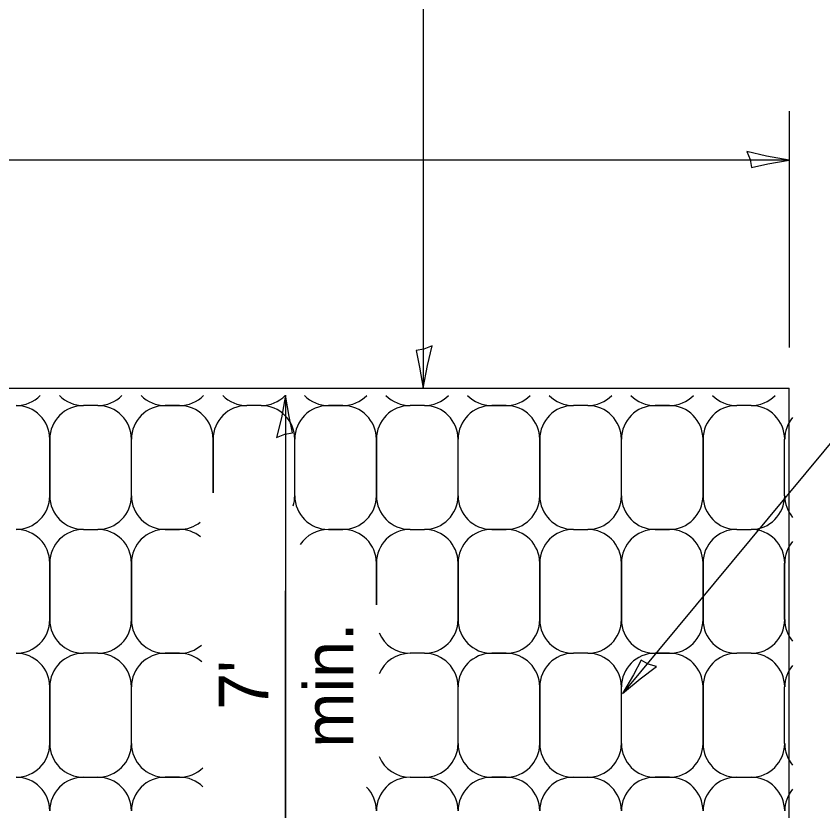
# Model space of a CAD drawing. Extents: x 0 to 2.83, y -0.07 to 1.83.
# Drawn here: x 0.8619 to 1.0517, y 0.7773 to 0.9643 of the extents above; entities that cross this region are included whole.
import ezdxf

# ---------------------------------------------------------------- set-up
doc = ezdxf.new("R2010")
doc.units = 0
for name, color, linetype in [('RD_Pr_Roadway_Dimensions', 7, 'Continuous'), ('RD_Pr_Roadway_Notes', 7, 'Continuous'), ('SH_General_Details', 7, 'Continuous')]:
    doc.layers.add(name, color=color, linetype=linetype)

msp = doc.modelspace()

# ---------------------------------------------------------------- linework, layer by layer
at = {"layer": 'RD_Pr_Roadway_Dimensions'}
for p, q in [((0.9576980577966169, 1.2194429136114815), (0.9576980577966169, 0.8767335802915194)), ((1.0437775577967956, 0.9419035802880922), (1.0437775577967956, 0.8863475802938142)), ((1.0437775577967956, 0.930386413613955), (0.5877775577967956, 0.930386413613955)), ((0.9252951411267712, 0.8751264969507851), (0.9252951411267712, 0.7408693302872279)), ((0.9252951411267712, 0.34526399695898086), (0.9252951411267712, 0.8290673302809396))]:
    msp.add_line(p, q, dxfattribs=at)
for points in [[(1.0337795577904179, 0.9324784136215845), (1.0345935578009084, 0.9305564136105278), (1.0349075577920273, 0.928714413623015), (1.0387775577967957, 0.9295204136172929), (1.0437775577967956, 0.930386413613955), (1.0384435578053788, 0.9313564136224487)], [(0.9597900578042462, 0.8867315802770355), (0.9578680577939346, 0.8859175802866617), (0.9560260578056767, 0.8856035802761713), (0.9568320577999547, 0.8817335802915194), (0.9576980577966169, 0.8767335802915194), (0.9586680578058555, 0.8820675802829363)], [(0.9232031411392584, 0.8651284969451526), (0.9251251411301985, 0.865942496955643), (0.926967141137828, 0.8662564969460168), (0.9261611411234334, 0.8701264969507851), (0.9252951411267712, 0.8751264969507851), (0.9243251411383941, 0.8697924969593682)]]:
    msp.add_lwpolyline(points, close=True, dxfattribs=at)
at = {"layer": 'RD_Pr_Roadway_Notes'}
msp.add_line((1.1026918077928916, 0.9232756636145213), (1.0045900577967957, 0.8049072469475367), dxfattribs=at)
msp.add_lwpolyline([(1.0125806442959204, 0.8112701861659685), (1.0105813915794686, 0.8118699099021652), (1.0089627914493873, 0.8128035552302995), (1.0071138610905006, 0.8093095614510276), (1.0045900577967957, 0.8049072469475367), (1.0087406038707092, 0.8083951436477401)], close=True, dxfattribs=at)
at = {"layer": 'SH_General_Details'}
for p, q in [((0.5877775577967956, 0.8767335802915194), (1.0437775577967956, 0.8767335802915194)), ((1.0437775577967956, 0.4916669136288264), (1.0437775577967956, 0.8767335802915194)), ((0.8811407244665518, 0.8726865802804628), (0.8777682244641677, 0.8726865802804628)), ((0.8811407244665518, 0.8726865802804628), (0.8777682244641677, 0.8726865802804628)), ((0.9003465578025177, 0.8726865802804628), (0.8969740578001335, 0.8726865802804628)), ((0.8969740578001335, 0.8726865802804628), (0.9003465578025177, 0.8726865802804628)), ((0.9195523911377386, 0.8726865802804628), (0.9161798911353544, 0.8726865802804628)), ((0.9195523911377386, 0.8726865802804628), (0.9161798911353544, 0.8726865802804628)), ((0.9387582244737044, 0.8726865802804628), (0.9353857244713202, 0.8726865802804628)), ((0.9353857244713202, 0.8726865802804628), (0.9387582244737044, 0.8726865802804628)), ((0.9579640577895537, 0.8726865802804628), (0.9545915578072861, 0.8726865802804628)), ((0.9579640577895537, 0.8726865802804628), (0.9545915578072861, 0.8726865802804628)), ((0.9737973911231353, 0.8726865802804628), (0.9771698911255196, 0.8726865802804628)), ((0.9771698911255196, 0.8726865802804628), (0.9737973911231353, 0.8726865802804628)), ((0.9963757244607404, 0.8726865802804628), (0.9930032244583562, 0.8726865802804628)), ((0.9963757244607404, 0.8726865802804628), (0.9930032244583562, 0.8726865802804628)), ((1.0122090577943221, 0.8726865802804628), (1.0155815577967062, 0.8726865802804628)), ((1.0155815577967062, 0.8726865802804628), (1.0122090577943221, 0.8726865802804628)), ((1.0347873911326722, 0.8726865802804628), (1.0314148911302878, 0.8726865802804628)), ((1.0347873911326722, 0.8726865802804628), (1.0314148911302878, 0.8726865802804628)), ((0.8698515577977494, 0.85145408028389), (0.8698515577977494, 0.8647699136140444)), ((0.8698515577977494, 0.8647699136140444), (0.8698515577977494, 0.85145408028389)), ((0.8698515577977494, 0.8647699136140444), (0.8698515577977494, 0.85145408028389)), ((0.8890573911329701, 0.85145408028389), (0.8890573911329701, 0.8647699136140444)), ((0.8890573911329701, 0.85145408028389), (0.8890573911329701, 0.8647699136140444)), ((0.8890573911329701, 0.85145408028389), (0.8890573911329701, 0.8647699136140444)), ((0.908263224468936, 0.8521792469623187), (0.908263224468936, 0.8647699136140444)), ((0.908263224468936, 0.8647699136140444), (0.908263224468936, 0.8521792469623187)), ((0.908263224468936, 0.8647699136140444), (0.908263224468936, 0.8521792469623187)), ((0.9274690578049019, 0.85145408028389), (0.9274690578049019, 0.8647699136140444)), ((0.9274690578049019, 0.85145408028389), (0.9274690578049019, 0.8647699136140444)), ((0.9274690578049019, 0.85145408028389), (0.9274690578049019, 0.8647699136140444)), ((0.9466748911401227, 0.85145408028389), (0.9466748911401227, 0.8647699136140444)), ((0.9466748911401227, 0.8647699136140444), (0.9466748911401227, 0.85145408028389)), ((0.9466748911401227, 0.8647699136140444), (0.9466748911401227, 0.85145408028389)), ((0.965880724455972, 0.85145408028389), (0.965880724455972, 0.8647699136140444)), ((0.965880724455972, 0.85145408028389), (0.965880724455972, 0.8647699136140444)), ((0.965880724455972, 0.85145408028389), (0.965880724455972, 0.8647699136140444)), ((0.9850865577919379, 0.85145408028389), (0.9850865577919379, 0.8647699136140444)), ((0.9850865577919379, 0.8647699136140444), (0.9850865577919379, 0.85145408028389)), ((0.9850865577919379, 0.8647699136140444), (0.9850865577919379, 0.85145408028389)), ((1.0042923911279038, 0.85145408028389), (1.0042923911279038, 0.8647699136140444)), ((1.0042923911279038, 0.85145408028389), (1.0042923911279038, 0.8647699136140444)), ((1.0042923911279038, 0.85145408028389), (1.0042923911279038, 0.8647699136140444)), ((1.0234982244631246, 0.85145408028389), (1.0234982244631246, 0.8647699136140444)), ((1.0234982244631246, 0.8647699136140444), (1.0234982244631246, 0.85145408028389)), ((1.0234982244631246, 0.8647699136140444), (1.0234982244631246, 0.85145408028389)), ((1.0427040577990905, 0.85145408028389), (1.0427040577990905, 0.8647699136140444)), ((1.0427040577990905, 0.85145408028389), (1.0427040577990905, 0.8647699136140444)), ((1.0427040577990905, 0.85145408028389), (1.0427040577990905, 0.8647699136140444)), ((0.8777682244641677, 0.8435374136167266), (0.8811407244665518, 0.8435374136167266)), ((0.8777682244641677, 0.8435374136167266), (0.8811407244665518, 0.8435374136167266)), ((0.8969740578001335, 0.8435374136167266), (0.9003465578025177, 0.8435374136167266)), ((0.8969740578001335, 0.8435374136167266), (0.9003465578025177, 0.8435374136167266)), ((0.9003465578025177, 0.8435374136167266), (0.8969740578001335, 0.8435374136167266)), ((0.9353857244713202, 0.8435374136167266), (0.9387582244737044, 0.8435374136167266)), ((0.9353857244713202, 0.8435374136167266), (0.9387582244737044, 0.8435374136167266)), ((0.9387582244737044, 0.8435374136167266), (0.9353857244713202, 0.8435374136167266)), ((0.9545915578072861, 0.8435374136167266), (0.9579640577895537, 0.8435374136167266)), ((0.9545915578072861, 0.8435374136167266), (0.9579640577895537, 0.8435374136167266)), ((0.9737973911231353, 0.8435374136167266), (0.9771698911255196, 0.8435374136167266)), ((0.9737973911231353, 0.8435374136167266), (0.9771698911255196, 0.8435374136167266)), ((0.9771698911255196, 0.8435374136167266), (0.9737973911231353, 0.8435374136167266)), ((0.9930032244583562, 0.8435374136167266), (0.9963757244607404, 0.8435374136167266)), ((0.9930032244583562, 0.8435374136167266), (0.9963757244607404, 0.8435374136167266)), ((1.0122090577943221, 0.8435374136167266), (1.0155815577967062, 0.8435374136167266)), ((1.0122090577943221, 0.8435374136167266), (1.0155815577967062, 0.8435374136167266)), ((1.0155815577967062, 0.8435374136167266), (1.0122090577943221, 0.8435374136167266)), ((1.0314148911302878, 0.8435374136167266), (1.0347873911326722, 0.8435374136167266)), ((1.0314148911302878, 0.8435374136167266), (1.0347873911326722, 0.8435374136167266)), ((0.8698515577977494, 0.8356207469503083), (0.8698515577977494, 0.8223049136201539)), ((0.8698515577977494, 0.8223049136201539), (0.8698515577977494, 0.8356207469503083)), ((0.8890573911329701, 0.8356207469503083), (0.8890573911329701, 0.8223049136201539)), ((0.8890573911329701, 0.8223049136201539), (0.8890573911329701, 0.8356207469503083)), ((0.9466748911401227, 0.8356207469503083), (0.9466748911401227, 0.8258294136124351)), ((0.9466748911401227, 0.8258294136124351), (0.9466748911401227, 0.8356207469503083)), ((0.965880724455972, 0.8223049136201539), (0.965880724455972, 0.8356207469503083)), ((0.965880724455972, 0.8356207469503083), (0.965880724455972, 0.8223049136201539)), ((0.9850865577919379, 0.8356207469503083), (0.9850865577919379, 0.8223049136201539)), ((0.9850865577919379, 0.8223049136201539), (0.9850865577919379, 0.8356207469503083)), ((1.0042923911279038, 0.8356207469503083), (1.0042923911279038, 0.8223049136201539)), ((1.0042923911279038, 0.8223049136201539), (1.0042923911279038, 0.8356207469503083)), ((1.0234982244631246, 0.8356207469503083), (1.0234982244631246, 0.8223049136201539)), ((1.0234982244631246, 0.8223049136201539), (1.0234982244631246, 0.8356207469503083)), ((1.0427040577990905, 0.8356207469503083), (1.0427040577990905, 0.8223049136201539)), ((1.0427040577990905, 0.8223049136201539), (1.0427040577990905, 0.8356207469503083)), ((0.8811407244665518, 0.8143882469537356), (0.8777682244641677, 0.8143882469537356)), ((0.8811407244665518, 0.8143882469537356), (0.8777682244641677, 0.8143882469537356)), ((0.8969740578001335, 0.8143882469537356), (0.9003465578025177, 0.8143882469537356)), ((0.9003465578025177, 0.8143882469537356), (0.8969740578001335, 0.8143882469537356)), ((0.9579640577895537, 0.8143882469537356), (0.9545915578072861, 0.8143882469537356)), ((0.9579640577895537, 0.8143882469537356), (0.9545915578072861, 0.8143882469537356)), ((0.9771698911255196, 0.8143882469537356), (0.9737973911231353, 0.8143882469537356)), ((0.9737973911231353, 0.8143882469537356), (0.9771698911255196, 0.8143882469537356)), ((0.9963757244607404, 0.8143882469537356), (0.9930032244583562, 0.8143882469537356)), ((0.9963757244607404, 0.8143882469537356), (0.9930032244583562, 0.8143882469537356)), ((1.0122090577943221, 0.8143882469537356), (1.0155815577967062, 0.8143882469537356)), ((1.0155815577967062, 0.8143882469537356), (1.0122090577943221, 0.8143882469537356)), ((1.0347873911326722, 0.8143882469537356), (1.0314148911302878, 0.8143882469537356)), ((1.0347873911326722, 0.8143882469537356), (1.0314148911302878, 0.8143882469537356)), ((0.8698515577977494, 0.7931557469564178), (0.8698515577977494, 0.8064715802865723)), ((0.8698515577977494, 0.8064715802865723), (0.8698515577977494, 0.7931557469564178)), ((0.8698515577977494, 0.8064715802865723), (0.8698515577977494, 0.7931557469564178)), ((0.8890573911329701, 0.7931557469564178), (0.8890573911329701, 0.8064715802865723)), ((0.8890573911329701, 0.7931557469564178), (0.8890573911329701, 0.8064715802865723)), ((0.8890573911329701, 0.7931557469564178), (0.8890573911329701, 0.8064715802865723)), ((0.965880724455972, 0.7931557469564178), (0.965880724455972, 0.8064715802865723)), ((0.965880724455972, 0.7931557469564178), (0.965880724455972, 0.8064715802865723)), ((0.965880724455972, 0.7931557469564178), (0.965880724455972, 0.8064715802865723)), ((0.9850865577919379, 0.7931557469564178), (0.9850865577919379, 0.8064715802865723)), ((0.9850865577919379, 0.8064715802865723), (0.9850865577919379, 0.7931557469564178)), ((0.9850865577919379, 0.8064715802865723), (0.9850865577919379, 0.7931557469564178)), ((1.0042923911279038, 0.7931557469564178), (1.0042923911279038, 0.8064715802865723)), ((1.0042923911279038, 0.7931557469564178), (1.0042923911279038, 0.8064715802865723)), ((1.0042923911279038, 0.7931557469564178), (1.0042923911279038, 0.8064715802865723)), ((1.0234982244631246, 0.7931557469564178), (1.0234982244631246, 0.8064715802865723)), ((1.0234982244631246, 0.8064715802865723), (1.0234982244631246, 0.7931557469564178)), ((1.0234982244631246, 0.8064715802865723), (1.0234982244631246, 0.7931557469564178)), ((1.0427040577990905, 0.7931557469564178), (1.0427040577990905, 0.8064715802865723)), ((1.0427040577990905, 0.7931557469564178), (1.0427040577990905, 0.8064715802865723)), ((1.0427040577990905, 0.7931557469564178), (1.0427040577990905, 0.8064715802865723)), ((0.8777682244641677, 0.7852390802899996), (0.8811407244665518, 0.7852390802899996)), ((0.8777682244641677, 0.7852390802899996), (0.8811407244665518, 0.7852390802899996)), ((0.8969740578001335, 0.7852390802899996), (0.9003465578025177, 0.7852390802899996)), ((0.8969740578001335, 0.7852390802899996), (0.9003465578025177, 0.7852390802899996)), ((0.9003465578025177, 0.7852390802899996), (0.8969740578001335, 0.7852390802899996)), ((0.9545915578072861, 0.7852390802899996), (0.9579640577895537, 0.7852390802899996)), ((0.9545915578072861, 0.7852390802899996), (0.9579640577895537, 0.7852390802899996)), ((0.9737973911231353, 0.7852390802899996), (0.9771698911255196, 0.7852390802899996)), ((0.9737973911231353, 0.7852390802899996), (0.9771698911255196, 0.7852390802899996)), ((0.9771698911255196, 0.7852390802899996), (0.9737973911231353, 0.7852390802899996)), ((0.9930032244583562, 0.7852390802899996), (0.9963757244607404, 0.7852390802899996)), ((0.9930032244583562, 0.7852390802899996), (0.9963757244607404, 0.7852390802899996)), ((1.0122090577943221, 0.7852390802899996), (1.0155815577967062, 0.7852390802899996)), ((1.0122090577943221, 0.7852390802899996), (1.0155815577967062, 0.7852390802899996)), ((1.0155815577967062, 0.7852390802899996), (1.0122090577943221, 0.7852390802899996)), ((1.0314148911302878, 0.7852390802899996), (1.0347873911326722, 0.7852390802899996)), ((1.0314148911302878, 0.7852390802899996), (1.0347873911326722, 0.7852390802899996))]:
    msp.add_line(p, q, dxfattribs=at)
for centre, start, end in [((0.8619351982733204, 0.8806035067836442), 270, 315.6371611111111), ((0.8777685316069022, 0.8806035067836442), 224.3628388888889, 270), ((0.8811410316092864, 0.8806035067836442), 270, 315.6371611111111), ((0.8969743649428681, 0.8806035067836442), 224.3628388888889, 270), ((0.9003468649452522, 0.8806035067836442), 270, 315.6371611111111), ((0.9161801982780888, 0.8806035067836442), 224.3628388888889, 270), ((0.919552698280473, 0.8806035067836442), 270, 315.6371611111111), ((0.9353860316140548, 0.8806035067836442), 224.3628388888889, 270), ((0.938758531616439, 0.8806035067836442), 270, 315.6371611111111), ((0.9545918649500206, 0.8806035067836442), 224.3628388888889, 270), ((0.9579643649322882, 0.8806035067836442), 270, 315.6371611111111), ((0.9737976982658699, 0.8806035067836442), 224.3628388888889, 270), ((0.9771701982682541, 0.8806035067836442), 270, 315.6371611111111), ((0.9930035316010907, 0.8806035067836442), 224.3628388888889, 270), ((0.9963760316034749, 0.8806035067836442), 270, 315.6371611111111), ((1.0122093649370565, 0.8806035067836442), 224.3628388888889, 270), ((1.0155818649394408, 0.8806035067836442), 270, 315.6371611111111), ((1.0314151982730224, 0.8806035067836442), 224.3628388888889, 270), ((1.0347876982754067, 0.8806035067836442), 270, 315.6371611111111), ((0.8619351982733204, 0.8647701734500626), 0, 90), ((0.8777685316069022, 0.8647701734500626), 90, 180), ((0.8811410316092864, 0.8647701734500626), 0, 90), ((0.8969743649428681, 0.8647701734500626), 90, 180), ((0.9003468649452522, 0.8647701734500626), 0, 90), ((0.9161801982780888, 0.8647701734500626), 90, 180), ((0.919552698280473, 0.8647701734500626), 0, 90), ((0.9353860316140548, 0.8647701734500626), 90, 180), ((0.938758531616439, 0.8647701734500626), 0, 90), ((0.9545918649500206, 0.8647701734500626), 90, 180), ((0.9579643649322882, 0.8647701734500626), 0, 90), ((0.9737976982658699, 0.8647701734500626), 90, 180), ((0.9771701982682541, 0.8647701734500626), 0, 90), ((0.9930035316010907, 0.8647701734500626), 90, 180), ((0.9963760316034749, 0.8647701734500626), 0, 90), ((1.0122093649370565, 0.8647701734500626), 90, 180), ((1.0155818649394408, 0.8647701734500626), 0, 90), ((1.0314151982730224, 0.8647701734500626), 90, 180), ((1.0347876982754067, 0.8647701734500626), 0, 90), ((1.0506210316082432, 0.8647701734500626), 140.1209638888889, 180), ((0.8619351982733204, 0.8514543401005366), 270, 360), ((0.8777685316069022, 0.8514543401005366), 180, 270), ((0.8811410316092864, 0.8514543401005366), 270, 360), ((0.8969743649428681, 0.8514543401005366), 180, 270), ((0.919552698280473, 0.8514543401005366), 342.59411666666665, 360), ((0.9353860316140548, 0.8514543401005366), 180, 270), ((0.938758531616439, 0.8514543401005366), 270, 360), ((0.9545918649500206, 0.8514543401005366), 180, 270), ((0.9579643649322882, 0.8514543401005366), 270, 360), ((0.9737976982658699, 0.8514543401005366), 180, 270), ((0.9771701982682541, 0.8514543401005366), 270, 360), ((0.9930035316010907, 0.8514543401005366), 180, 270), ((0.9963760316034749, 0.8514543401005366), 270, 360), ((1.0122093649370565, 0.8514543401005366), 180, 270), ((1.0155818649394408, 0.8514543401005366), 270, 360), ((1.0314151982730224, 0.8514543401005366), 180, 270), ((1.0347876982754067, 0.8514543401005366), 270, 360), ((1.0506210316082432, 0.8514543401005366), 180, 219.8790361111111), ((0.9003468649452522, 0.8514543401005366), 270, 308.31373055555554), ((0.8619351982733204, 0.8356210067669549), 0, 90), ((0.8777685316069022, 0.8356210067669549), 90, 180), ((0.8811410316092864, 0.8356210067669549), 0, 90), ((0.8969743649428681, 0.8356210067669549), 90, 180), ((0.9003468649452522, 0.8356210067669549), 51.365308333333324, 90), ((0.9353860316140548, 0.8356210067669549), 90, 146.6052138888889), ((0.938758531616439, 0.8356210067669549), 0, 90), ((0.9545918649500206, 0.8356210067669549), 90, 180), ((0.9579643649322882, 0.8356210067669549), 0, 90), ((0.9737976982658699, 0.8356210067669549), 90, 180), ((0.9771701982682541, 0.8356210067669549), 0, 90), ((0.9930035316010907, 0.8356210067669549), 90, 180), ((0.9963760316034749, 0.8356210067669549), 0, 90), ((1.0122093649370565, 0.8356210067669549), 90, 180), ((1.0155818649394408, 0.8356210067669549), 0, 90), ((1.0314151982730224, 0.8356210067669549), 90, 180), ((1.0347876982754067, 0.8356210067669549), 0, 90), ((1.0506210316082432, 0.8356210067669549), 140.1209638888889, 180), ((0.8619351982733204, 0.8223051734368005), 270, 360), ((0.8777685316069022, 0.8223051734368005), 180, 270), ((0.8811410316092864, 0.8223051734368005), 270, 360), ((0.8969743649428681, 0.8223051734368005), 180, 270), ((0.9579643649322882, 0.8223051734368005), 270, 360), ((0.9737976982658699, 0.8223051734368005), 180, 270), ((0.9771701982682541, 0.8223051734368005), 270, 360), ((0.9930035316010907, 0.8223051734368005), 180, 270), ((0.9963760316034749, 0.8223051734368005), 270, 360), ((1.0122093649370565, 0.8223051734368005), 180, 270), ((1.0155818649394408, 0.8223051734368005), 270, 360), ((1.0314151982730224, 0.8223051734368005), 180, 270), ((1.0347876982754067, 0.8223051734368005), 270, 360), ((1.0506210316082432, 0.8223051734368005), 180, 219.8790361111111), ((0.9545918649500206, 0.8223051734368005), 202.89788055555556, 270), ((0.9003468649452522, 0.8223051734368005), 270, 311.05971944444445), ((0.8619351982733204, 0.8064718401032188), 0, 90), ((0.8777685316069022, 0.8064718401032188), 90, 180), ((0.8811410316092864, 0.8064718401032188), 0, 90), ((0.8969743649428681, 0.8064718401032188), 90, 180), ((0.9003468649452522, 0.8064718401032188), 48.558249999999994, 90), ((0.9545918649500206, 0.8064718401032188), 90, 157.1021194444445), ((0.9579643649322882, 0.8064718401032188), 0, 90), ((0.9737976982658699, 0.8064718401032188), 90, 180), ((0.9771701982682541, 0.8064718401032188), 0, 90), ((0.9930035316010907, 0.8064718401032188), 90, 180), ((0.9963760316034749, 0.8064718401032188), 0, 90), ((1.0122093649370565, 0.8064718401032188), 90, 180), ((1.0155818649394408, 0.8064718401032188), 0, 90), ((1.0314151982730224, 0.8064718401032188), 90, 180), ((1.0347876982754067, 0.8064718401032188), 0, 90), ((1.0506210316082432, 0.8064718401032188), 140.1209638888889, 180), ((0.8619351982733204, 0.7931560067730644), 270, 360), ((0.8777685316069022, 0.7931560067730644), 180, 270), ((0.8811410316092864, 0.7931560067730644), 270, 360), ((0.8969743649428681, 0.7931560067730644), 180, 270), ((0.9579643649322882, 0.7931560067730644), 270, 360), ((0.9737976982658699, 0.7931560067730644), 180, 270), ((0.9771701982682541, 0.7931560067730644), 270, 360), ((0.9930035316010907, 0.7931560067730644), 180, 270), ((0.9963760316034749, 0.7931560067730644), 270, 360), ((1.0122093649370565, 0.7931560067730644), 180, 270), ((1.0155818649394408, 0.7931560067730644), 270, 360), ((1.0314151982730224, 0.7931560067730644), 180, 270), ((1.0347876982754067, 0.7931560067730644), 270, 360), ((1.0506210316082432, 0.7931560067730644), 180, 219.8790361111111), ((0.9545918649500206, 0.7931560067730644), 202.89788055555556, 270), ((0.9003468649452522, 0.7931560067730644), 270, 313.9230583333333), ((0.8619351982733204, 0.7773226734402278), 0, 90), ((0.8777685316069022, 0.7773226734402278), 90, 180), ((0.8811410316092864, 0.7773226734402278), 0, 90), ((0.8969743649428681, 0.7773226734402278), 90, 180), ((0.9003468649452522, 0.7773226734402278), 45.621269444444444, 90), ((0.9545918649500206, 0.7773226734402278), 90, 180), ((0.9579643649322882, 0.7773226734402278), 0, 90), ((0.9737976982658699, 0.7773226734402278), 90, 180), ((0.9771701982682541, 0.7773226734402278), 0, 90), ((0.9930035316010907, 0.7773226734402278), 90, 180), ((0.9963760316034749, 0.7773226734402278), 0, 90), ((1.0122093649370565, 0.7773226734402278), 90, 180), ((1.0155818649394408, 0.7773226734402278), 0, 90), ((1.0314151982730224, 0.7773226734402278), 90, 180), ((1.0347876982754067, 0.7773226734402278), 0, 90), ((0.938758531616439, 0.7773226734402278), 0, 44.713149999999985), ((1.0506210316082432, 0.7773226734402278), 140.1209638888889, 180)]:
    msp.add_arc(centre, 0.007916666666666666, start, end, dxfattribs=at)

# ---------------------------------------------------------------- texts
at = {"layer": 'RD_Pr_Roadway_Dimensions'}
for s, p in [('min.', (0.9412743629826202, 0.7921703170200209)), ("7'", (0.9212743596499756, 0.8011013987796793))]:
    msp.add_text(s, height=0.011666669999999999, rotation=90, dxfattribs=at).set_placement(p)

doc.saveas('drawing.dxf')
